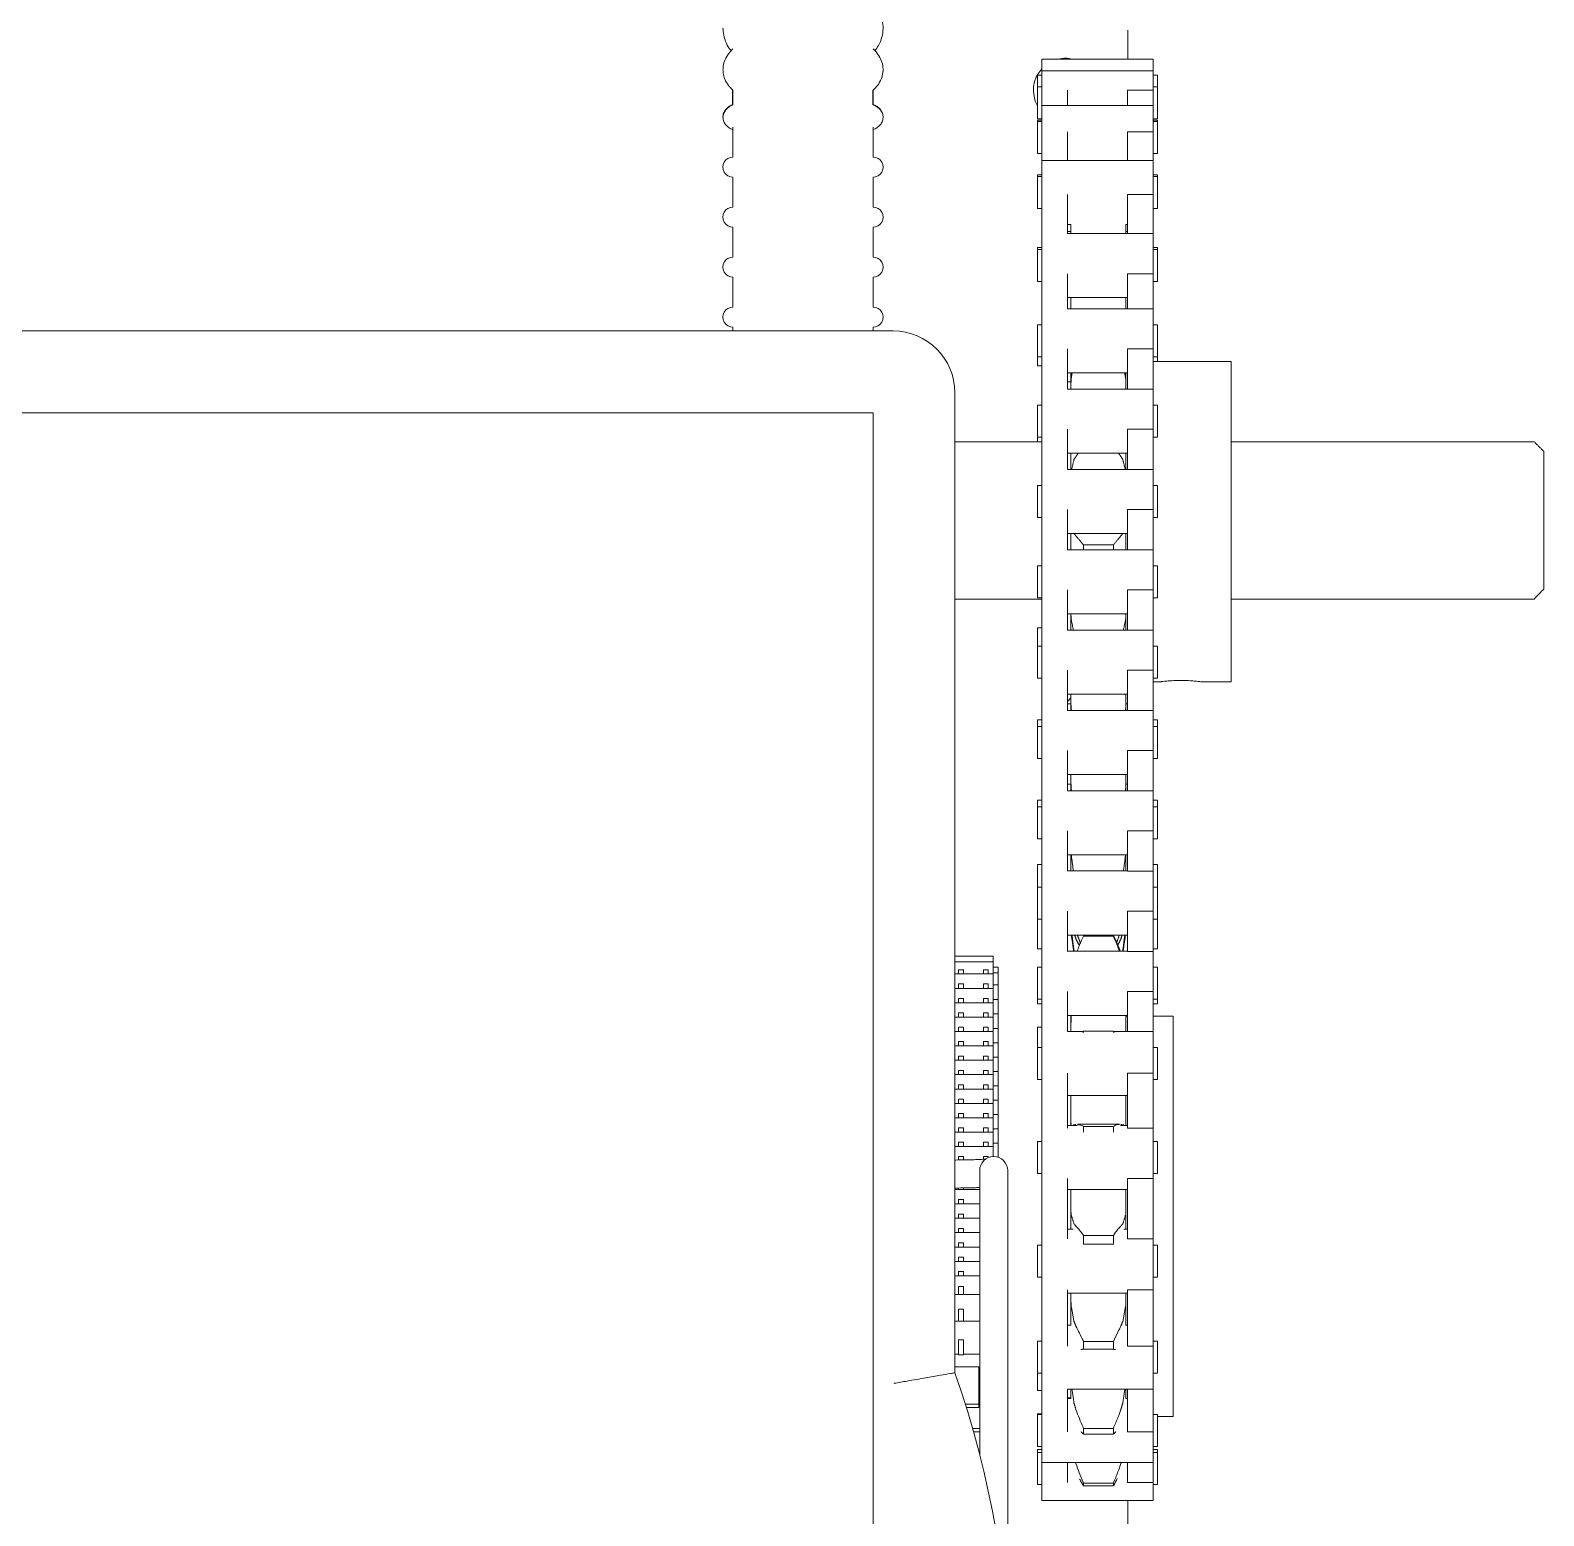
# Model space of a CAD drawing. Header units: inches. Extents: x 12.3 to 22.8, y 7.7 to 18.8.
# Drawn here: x 18.053 to 20.417, y 13.836 to 16.156 of the extents above; entities that cross this region are included whole.
import ezdxf

# ---------------------------------------------------------------- set-up
doc = ezdxf.new("R2010")
doc.units = ezdxf.units.IN
doc.header["$MEASUREMENT"] = 0

msp = doc.modelspace()

# ---------------------------------------------------------------- linework, layer by layer
at = {"color": 7, "linetype": 'Continuous', "lineweight": 15}
for p, q in [((19.76714, 16.11122), (19.76714, 16.15616)), ((19.6327, 16.11122), (19.6327, 16.09261)), ((19.80645, 16.11122), (19.80645, 16.09261)), ((19.62583, 16.08622), (19.62583, 16.06761)), ((19.6327, 16.09261), (19.6327, 16.08847)), ((19.6327, 16.08847), (19.6327, 16.06257)), ((19.80645, 16.09261), (19.80645, 16.06257)), ((19.81333, 16.08622), (19.81333, 16.06761)), ((19.62583, 16.06761), (19.62583, 16.06554)), ((19.62583, 16.06554), (19.62583, 16.01761)), ((19.6327, 16.06257), (19.6327, 16.03875)), ((19.67271, 16.06257), (19.67271, 16.03875)), ((19.76646, 16.06257), (19.80645, 16.06257)), ((19.76646, 16.06257), (19.76646, 16.03875)), ((19.80645, 16.06257), (19.80645, 16.03875)), ((19.81333, 16.06761), (19.81333, 16.06554)), ((19.81333, 16.06554), (19.81333, 16.01761)), ((19.6327, 16.03875), (19.6327, 16.02879)), ((19.6327, 16.02879), (19.6327, 15.9976)), ((19.80645, 16.03875), (19.80645, 15.9976)), ((19.62583, 16.01562), (19.62583, 16.01375)), ((19.62583, 16.01375), (19.62583, 16.00877)), ((19.62583, 16.00877), (19.62583, 15.96375)), ((19.81333, 16.01562), (19.81333, 16.01375)), ((19.81333, 16.01375), (19.81333, 16.00877)), ((19.81333, 16.00877), (19.81333, 15.96375)), ((19.6327, 15.9976), (19.6327, 15.95254)), ((19.67271, 15.9976), (19.67271, 15.95254)), ((19.76646, 15.9976), (19.80645, 15.9976)), ((19.76646, 15.9976), (19.76646, 15.95254)), ((19.80645, 15.9976), (19.80645, 15.95254)), ((19.62583, 15.93023), (19.62583, 15.92754)), ((19.6327, 15.95254), (19.6327, 15.93459)), ((19.6327, 15.93459), (19.6327, 15.8998)), ((19.80645, 15.95254), (19.80645, 15.8998)), ((19.81333, 15.93023), (19.81333, 15.92754)), ((19.62583, 15.92754), (19.62583, 15.91857)), ((19.62583, 15.91857), (19.62583, 15.87754)), ((19.81333, 15.92754), (19.81333, 15.91857)), ((19.81333, 15.91857), (19.81333, 15.87754)), ((19.6327, 15.8998), (19.6327, 15.83863)), ((19.67271, 15.8998), (19.67271, 15.83863)), ((19.76646, 15.8998), (19.76646, 15.83863)), ((19.76646, 15.8998), (19.80645, 15.8998)), ((19.80645, 15.8998), (19.80645, 15.83863)), ((19.6327, 15.83863), (19.6327, 15.81097)), ((19.67827, 15.85254), (19.67827, 15.85075)), ((19.67827, 15.85075), (19.67827, 15.83863)), ((19.76395, 15.85254), (19.76395, 15.85075)), ((19.76395, 15.83863), (19.76395, 15.85075)), ((19.80645, 15.83863), (19.76646, 15.83863)), ((19.80645, 15.83863), (19.80645, 15.77592)), ((19.62583, 15.81698), (19.62583, 15.81363)), ((19.62583, 15.81363), (19.62583, 15.7998)), ((19.81333, 15.81698), (19.81333, 15.81363)), ((19.81333, 15.81363), (19.81333, 15.7998)), ((19.62583, 15.7998), (19.62583, 15.76363)), ((19.6327, 15.81097), (19.6327, 15.77592)), ((19.81333, 15.7998), (19.81333, 15.76363)), ((19.6327, 15.77592), (19.6327, 15.72114)), ((19.67271, 15.77592), (19.67271, 15.72114)), ((19.76646, 15.77592), (19.80645, 15.77592)), ((19.76646, 15.77592), (19.76646, 15.72114)), ((19.80645, 15.77592), (19.80645, 15.72114)), ((19.6327, 15.72114), (19.6327, 15.65846)), ((19.67827, 15.73863), (19.67827, 15.73708)), ((19.67827, 15.73708), (19.67827, 15.72117)), ((19.76395, 15.73863), (19.76395, 15.73708)), ((19.76395, 15.72117), (19.76395, 15.73708)), ((19.80645, 15.72114), (19.76646, 15.72114)), ((19.80645, 15.72114), (19.80645, 15.65846)), ((19.62583, 15.69617), (19.62583, 15.64617)), ((19.81333, 15.69617), (19.81333, 15.64617)), ((19.40045, 15.68657), (17.4317, 15.68657)), ((19.62583, 15.64617), (19.62583, 15.632)), ((19.6327, 15.65846), (19.6327, 15.59569)), ((19.67271, 15.65846), (19.67271, 15.59569)), ((19.76646, 15.65846), (19.76646, 15.59569)), ((19.76646, 15.65846), (19.80645, 15.65846)), ((19.80645, 15.65846), (19.80645, 15.59569)), ((19.81333, 15.64617), (19.81333, 15.63866)), ((19.92827, 15.63866), (19.92827, 15.38866)), ((19.67827, 15.62117), (19.67827, 15.60463)), ((19.67827, 15.60463), (19.67827, 15.59572)), ((19.76395, 15.62117), (19.76395, 15.60463)), ((19.76395, 15.59572), (19.76395, 15.60463)), ((19.49693, 14.05931), (19.49693, 15.59009)), ((19.6327, 15.59569), (19.6327, 15.53256)), ((19.80645, 15.59569), (19.76646, 15.59569)), ((19.80645, 15.59569), (19.80645, 15.53301)), ((17.46295, 15.55884), (19.3692, 15.55884)), ((19.3692, 15.55884), (19.36918, 13.6429)), ((19.62583, 15.57072), (19.62583, 15.52072)), ((19.81333, 15.57072), (19.81333, 15.52072)), ((19.6327, 15.53301), (19.6327, 15.47024)), ((19.67271, 15.53301), (19.67271, 15.47024)), ((19.76646, 15.53301), (19.76646, 15.47024)), ((19.76646, 15.53301), (19.80645, 15.53301)), ((19.80645, 15.53301), (19.80645, 15.47024)), ((19.62583, 15.52072), (19.62583, 15.51354)), ((19.67827, 15.49572), (19.67827, 15.47027)), ((19.76395, 15.49572), (19.76395, 15.47027)), ((20.41652, 15.49854), (20.41652, 15.28333)), ((19.6327, 15.47024), (19.6327, 15.40756)), ((19.80645, 15.47024), (19.76646, 15.47024)), ((19.80645, 15.47024), (19.80645, 15.40756)), ((19.62583, 15.44527), (19.62583, 15.39527)), ((19.81333, 15.44527), (19.81333, 15.39527)), ((19.6327, 15.40756), (19.6327, 15.34479)), ((19.67271, 15.40756), (19.67271, 15.34479)), ((19.76646, 15.40756), (19.80645, 15.40756)), ((19.76646, 15.40756), (19.76646, 15.34479)), ((19.80645, 15.40756), (19.80645, 15.34479)), ((19.92827, 15.38866), (19.92827, 15.13867)), ((19.67827, 15.37027), (19.67827, 15.34482)), ((19.76395, 15.37027), (19.76395, 15.34482)), ((19.6327, 15.34479), (19.6327, 15.28211)), ((19.69777, 15.3522), (19.69777, 15.34482)), ((19.69777, 15.3522), (19.74446, 15.3522)), ((19.74446, 15.3522), (19.74446, 15.34482)), ((19.80645, 15.34479), (19.76646, 15.34479)), ((19.80645, 15.34479), (19.80645, 15.28211)), ((19.62583, 15.31982), (19.62583, 15.26982)), ((19.81333, 15.31982), (19.81333, 15.26982)), ((19.49693, 15.26776), (19.6327, 15.26776)), ((19.6327, 15.28211), (19.6327, 15.21934)), ((19.67271, 15.28211), (19.67271, 15.21934)), ((19.76646, 15.28211), (19.80645, 15.28211)), ((19.76646, 15.28211), (19.76646, 15.21934)), ((19.80645, 15.28211), (19.80645, 15.21934)), ((19.92827, 15.26776), (20.40152, 15.26776)), ((19.67827, 15.24482), (19.67827, 15.24376)), ((19.76395, 15.24376), (19.76395, 15.24482)), ((19.62583, 15.22285), (19.62583, 15.19437)), ((19.67827, 15.24376), (19.67827, 15.21937)), ((19.76395, 15.24376), (19.76395, 15.21937)), ((19.6327, 15.21934), (19.6327, 15.15666)), ((19.80645, 15.21934), (19.76646, 15.21934)), ((19.80645, 15.21934), (19.80645, 15.15666)), ((19.62583, 15.19437), (19.62583, 15.14437)), ((19.81333, 15.19437), (19.81333, 15.14437)), ((19.6327, 15.15666), (19.6327, 15.09389)), ((19.67271, 15.15666), (19.67271, 15.09389)), ((19.76646, 15.15666), (19.80645, 15.15666)), ((19.76646, 15.15666), (19.76646, 15.09389)), ((19.80645, 15.15666), (19.80645, 15.09389)), ((19.67271, 15.10775), (19.67827, 15.11337)), ((19.67827, 15.11937), (19.67827, 15.10455)), ((19.67827, 15.10455), (19.67827, 15.09392)), ((19.76395, 15.10455), (19.76395, 15.11937)), ((19.76395, 15.10455), (19.76395, 15.09392)), ((19.62583, 15.07928), (19.62583, 15.06892)), ((19.6327, 15.09389), (19.6327, 15.03121)), ((19.80645, 15.09389), (19.76646, 15.09389)), ((19.80645, 15.09389), (19.80645, 15.03121)), ((19.81333, 15.07928), (19.81333, 15.06892)), ((19.62583, 15.06892), (19.62583, 15.01892)), ((19.81333, 15.06892), (19.81333, 15.01892)), ((19.6327, 15.03121), (19.6327, 14.96844)), ((19.67271, 15.03121), (19.67271, 14.96844)), ((19.76646, 15.03121), (19.80645, 15.03121)), ((19.76646, 15.03121), (19.76646, 14.96844)), ((19.80645, 15.03121), (19.80645, 14.96844)), ((19.67827, 14.99392), (19.67827, 14.98065)), ((19.76395, 14.98065), (19.76395, 14.99392)), ((19.6327, 14.96844), (19.6327, 14.90576)), ((19.67827, 14.98065), (19.67827, 14.96847)), ((19.76395, 14.98065), (19.76395, 14.96847)), ((19.80645, 14.96844), (19.76646, 14.96844)), ((19.80645, 14.96844), (19.80645, 14.90576)), ((19.62583, 14.95375), (19.62583, 14.94347)), ((19.62583, 14.94347), (19.62583, 14.89347)), ((19.81333, 14.95375), (19.81333, 14.94347)), ((19.81333, 14.94347), (19.81333, 14.89347)), ((19.6327, 14.90576), (19.6327, 14.84299)), ((19.67271, 14.90576), (19.67271, 14.84299)), ((19.76646, 14.90576), (19.76646, 14.84299)), ((19.76646, 14.90576), (19.80645, 14.90576)), ((19.80645, 14.90576), (19.80645, 14.84299)), ((19.67827, 14.86847), (19.67827, 14.84302)), ((19.76395, 14.86847), (19.76395, 14.84302)), ((19.62583, 14.85301), (19.62583, 14.81802)), ((19.6327, 14.84299), (19.6327, 14.78031)), ((19.80645, 14.84299), (19.76646, 14.84299)), ((19.80645, 14.84299), (19.80645, 14.78031)), ((19.81333, 14.85301), (19.81333, 14.81802)), ((19.62583, 14.81802), (19.62583, 14.76802)), ((19.81333, 14.81802), (19.81333, 14.76802)), ((19.6327, 14.78031), (19.6327, 14.71754)), ((19.67271, 14.78031), (19.67271, 14.71754)), ((19.76646, 14.78031), (19.80645, 14.78031)), ((19.76646, 14.78031), (19.76646, 14.71754)), ((19.80645, 14.78031), (19.80645, 14.71754)), ((19.62583, 14.7647), (19.62583, 14.76802)), ((19.62583, 14.72155), (19.62583, 14.7647)), ((19.81333, 14.7647), (19.81333, 14.76802)), ((19.81333, 14.72155), (19.81333, 14.7647)), ((19.69777, 14.74229), (19.69777, 14.74113)), ((19.69777, 14.74229), (19.74446, 14.74229)), ((19.74446, 14.74113), (19.69777, 14.74113)), ((19.74446, 14.74229), (19.74446, 14.74113)), ((19.55652, 14.71016), (19.55652, 14.70135)), ((19.55652, 14.70135), (19.55652, 14.68242)), ((19.6327, 14.71754), (19.6327, 14.65486)), ((19.80645, 14.71754), (19.76646, 14.71754)), ((19.80645, 14.71754), (19.80645, 14.65486)), ((19.50277, 14.68842), (19.50277, 14.68242)), ((19.50277, 14.68842), (19.51027, 14.68842)), ((19.51027, 14.68842), (19.51027, 14.68242)), ((19.54152, 14.68842), (19.54902, 14.68842)), ((19.54152, 14.68842), (19.54152, 14.68242)), ((19.54902, 14.68842), (19.54902, 14.68242)), ((19.55652, 14.68242), (19.55652, 14.67938)), ((19.55652, 14.67938), (19.55652, 14.65958)), ((19.56464, 14.69272), (19.56464, 14.68391)), ((19.56464, 14.68391), (19.56464, 14.66498)), ((19.62583, 14.69257), (19.62583, 14.64257)), ((19.81333, 14.69257), (19.81333, 14.64257)), ((19.50277, 14.66682), (19.50277, 14.65958)), ((19.50277, 14.66682), (19.51027, 14.66682)), ((19.51027, 14.66682), (19.51027, 14.65958)), ((19.54152, 14.66682), (19.54152, 14.65958)), ((19.54152, 14.66682), (19.54902, 14.66682)), ((19.54902, 14.66682), (19.54902, 14.65958)), ((19.55652, 14.65958), (19.55652, 14.63714)), ((19.56464, 14.66498), (19.56464, 14.66378)), ((19.56464, 14.66378), (19.56464, 14.64236)), ((19.6327, 14.65486), (19.6327, 14.59209)), ((19.67271, 14.65486), (19.67271, 14.59209)), ((19.76646, 14.65486), (19.80645, 14.65486)), ((19.76646, 14.65486), (19.76646, 14.59209)), ((19.80645, 14.65486), (19.80645, 14.59209)), ((19.50277, 14.64381), (19.50277, 14.63714)), ((19.50277, 14.64381), (19.51027, 14.64381)), ((19.51027, 14.64381), (19.51027, 14.63714)), ((19.54152, 14.64381), (19.54152, 14.63714)), ((19.54152, 14.64381), (19.54902, 14.64381)), ((19.54902, 14.64381), (19.54902, 14.63714)), ((19.55652, 14.63714), (19.55652, 14.6147)), ((19.56464, 14.64236), (19.56464, 14.64214)), ((19.56464, 14.64214), (19.56464, 14.6197)), ((19.62583, 14.63529), (19.62583, 14.64257)), ((19.81333, 14.63529), (19.81333, 14.64257)), ((19.50277, 14.62137), (19.50277, 14.6147)), ((19.50277, 14.62137), (19.51027, 14.62137)), ((19.51027, 14.62137), (19.51027, 14.6147)), ((19.54152, 14.62137), (19.54902, 14.62137)), ((19.54152, 14.62137), (19.54152, 14.6147)), ((19.54902, 14.62137), (19.54902, 14.6147)), ((19.55652, 14.6147), (19.55652, 14.59226)), ((19.56464, 14.6197), (19.56464, 14.59726)), ((19.67827, 14.61757), (19.67827, 14.60474)), ((19.76395, 14.61757), (19.76395, 14.60474)), ((19.8377, 14.61616), (19.8377, 14.30366)), ((19.50277, 14.59893), (19.51027, 14.59893)), ((19.50277, 14.59893), (19.50277, 14.59226)), ((19.51027, 14.59893), (19.51027, 14.59226)), ((19.54152, 14.59893), (19.54152, 14.59226)), ((19.54152, 14.59893), (19.54902, 14.59893)), ((19.54902, 14.59893), (19.54902, 14.59226)), ((19.55652, 14.59226), (19.55652, 14.56982)), ((19.56464, 14.59726), (19.56464, 14.57482)), ((19.62583, 14.59217), (19.62583, 14.59902)), ((19.62583, 14.56712), (19.62583, 14.59217)), ((19.6327, 14.59209), (19.6327, 14.52711)), ((19.67827, 14.60474), (19.67827, 14.59212)), ((19.69777, 14.59279), (19.69777, 14.59069)), ((19.69777, 14.59279), (19.74446, 14.59279)), ((19.74446, 14.59279), (19.74446, 14.59069)), ((19.76395, 14.59212), (19.76395, 14.60474)), ((19.80645, 14.59209), (19.76646, 14.59209)), ((19.80645, 14.59209), (19.80645, 14.52711)), ((19.50277, 14.57649), (19.50277, 14.56982)), ((19.50277, 14.57649), (19.51027, 14.57649)), ((19.51027, 14.57649), (19.51027, 14.56982)), ((19.54152, 14.57649), (19.54902, 14.57649)), ((19.54152, 14.57649), (19.54152, 14.56982)), ((19.54902, 14.57649), (19.54902, 14.56982)), ((19.55652, 14.56982), (19.55652, 14.54738)), ((19.56464, 14.57482), (19.56464, 14.55239)), ((19.62583, 14.56712), (19.62583, 14.51712)), ((19.81333, 14.56712), (19.81333, 14.51712)), ((19.50277, 14.55405), (19.50277, 14.54738)), ((19.50277, 14.55405), (19.51027, 14.55405)), ((19.51027, 14.55405), (19.51027, 14.54738)), ((19.54152, 14.55405), (19.54902, 14.55405)), ((19.54152, 14.55405), (19.54152, 14.54738)), ((19.54902, 14.55405), (19.54902, 14.54738)), ((19.55652, 14.54738), (19.55652, 14.52495)), ((19.56464, 14.55239), (19.56464, 14.52995)), ((19.50277, 14.53162), (19.50277, 14.52495)), ((19.50277, 14.53162), (19.51027, 14.53162)), ((19.51027, 14.53162), (19.51027, 14.52495)), ((19.54152, 14.53162), (19.54902, 14.53162)), ((19.54152, 14.53162), (19.54152, 14.52495)), ((19.54902, 14.53162), (19.54902, 14.52495)), ((19.55652, 14.52495), (19.55652, 14.50251)), ((19.56464, 14.52995), (19.56464, 14.50751)), ((19.6327, 14.52711), (19.6327, 14.44155)), ((19.67271, 14.52711), (19.67271, 14.44155)), ((19.76646, 14.52711), (19.76646, 14.44155)), ((19.76646, 14.52711), (19.80645, 14.52711)), ((19.80645, 14.52711), (19.80645, 14.44155)), ((19.50277, 14.50918), (19.50277, 14.50251)), ((19.50277, 14.50918), (19.51027, 14.50918)), ((19.51027, 14.50918), (19.51027, 14.50251)), ((19.54152, 14.50918), (19.54152, 14.50251)), ((19.54152, 14.50918), (19.54902, 14.50918)), ((19.54902, 14.50918), (19.54902, 14.50251)), ((19.55652, 14.50251), (19.55652, 14.48007)), ((19.56464, 14.50751), (19.56464, 14.48507)), ((19.67827, 14.49212), (19.67827, 14.45117)), ((19.76395, 14.45117), (19.76395, 14.49212)), ((19.50277, 14.48674), (19.51027, 14.48674)), ((19.50277, 14.48674), (19.50277, 14.48007)), ((19.50277, 14.4643), (19.51027, 14.4643)), ((19.50277, 14.4643), (19.50277, 14.45763)), ((19.51027, 14.48674), (19.51027, 14.48007)), ((19.51027, 14.4643), (19.51027, 14.45763)), ((19.54152, 14.48674), (19.54152, 14.48007)), ((19.54152, 14.48674), (19.54902, 14.48674)), ((19.54152, 14.4643), (19.54902, 14.4643)), ((19.54152, 14.4643), (19.54152, 14.45763)), ((19.54902, 14.48674), (19.54902, 14.48007)), ((19.54902, 14.4643), (19.54902, 14.45763)), ((19.55652, 14.48007), (19.55652, 14.45763)), ((19.56464, 14.48507), (19.56464, 14.46263)), ((19.50277, 14.44186), (19.51027, 14.44186)), ((19.50277, 14.44186), (19.50277, 14.43519)), ((19.51027, 14.44186), (19.51027, 14.43519)), ((19.54152, 14.44186), (19.54902, 14.44186)), ((19.54152, 14.44186), (19.54152, 14.43519)), ((19.54902, 14.44186), (19.54902, 14.43519)), ((19.55652, 14.45763), (19.55652, 14.43519)), ((19.56464, 14.46263), (19.56464, 14.44019)), ((19.6327, 14.44155), (19.6327, 14.36274)), ((19.67827, 14.45117), (19.67827, 14.44542)), ((19.69777, 14.44405), (19.69777, 14.43532)), ((19.69777, 14.44405), (19.74446, 14.44405)), ((19.74446, 14.44405), (19.74446, 14.43532)), ((19.76395, 14.45117), (19.76395, 14.44542)), ((19.80645, 14.44155), (19.76646, 14.44155)), ((19.80645, 14.44155), (19.80645, 14.36274)), ((19.50277, 14.41942), (19.50277, 14.41276)), ((19.50277, 14.41942), (19.51027, 14.41942)), ((19.51027, 14.41942), (19.51027, 14.41276)), ((19.54152, 14.41942), (19.54902, 14.41942)), ((19.54152, 14.41942), (19.54152, 14.41276)), ((19.54902, 14.41942), (19.54902, 14.41276)), ((19.55652, 14.43519), (19.55652, 14.41276)), ((19.56464, 14.44019), (19.56464, 14.41776)), ((19.56464, 14.41776), (19.56464, 14.39593)), ((19.62583, 14.42042), (19.62583, 14.37042)), ((19.81333, 14.42042), (19.81333, 14.37042)), ((19.50277, 14.39698), (19.50277, 14.39165)), ((19.50277, 14.39698), (19.51027, 14.39698)), ((19.51027, 14.39698), (19.51027, 14.39172)), ((19.54152, 14.39698), (19.54152, 14.39275)), ((19.54152, 14.39698), (19.54902, 14.39698)), ((19.54902, 14.39698), (19.54902, 14.39532)), ((19.55652, 14.41276), (19.55652, 14.39706)), ((19.50277, 14.34789), (19.50277, 14.34544)), ((19.51027, 14.34798), (19.51027, 14.34544)), ((19.6327, 14.36274), (19.6327, 14.26843)), ((19.67271, 14.36274), (19.67271, 14.26843)), ((19.76646, 14.36274), (19.80645, 14.36274)), ((19.76646, 14.36274), (19.76646, 14.26843)), ((19.80645, 14.36274), (19.80645, 14.26843)), ((19.50277, 14.32967), (19.50277, 14.323)), ((19.50277, 14.32967), (19.51027, 14.32967)), ((19.51027, 14.32967), (19.51027, 14.323)), ((19.67827, 14.34542), (19.67827, 14.31359)), ((19.76395, 14.31359), (19.76395, 14.34542)), ((19.50277, 14.30723), (19.51027, 14.30723)), ((19.50277, 14.30723), (19.50277, 14.30056)), ((19.51027, 14.30723), (19.51027, 14.30056)), ((19.67827, 14.31359), (19.67827, 14.2837)), ((19.76395, 14.31359), (19.76395, 14.2837)), ((19.8377, 14.30366), (19.8377, 13.99117)), ((19.50277, 14.28479), (19.51027, 14.28479)), ((19.50277, 14.28479), (19.50277, 14.27813)), ((19.51027, 14.28479), (19.51027, 14.27813)), ((19.50277, 14.26235), (19.50277, 14.25569)), ((19.50277, 14.26235), (19.51027, 14.26235)), ((19.51027, 14.26235), (19.51027, 14.25569)), ((19.62583, 14.25871), (19.62583, 14.20871)), ((19.6327, 14.26843), (19.6327, 14.18871)), ((19.69777, 14.27393), (19.69777, 14.26008)), ((19.69777, 14.27393), (19.74446, 14.27393)), ((19.74446, 14.26008), (19.69777, 14.26008)), ((19.74446, 14.27393), (19.74446, 14.26008)), ((19.80645, 14.26843), (19.76646, 14.26843)), ((19.80645, 14.26843), (19.80645, 14.18871)), ((19.81333, 14.25871), (19.81333, 14.20871)), ((19.50277, 14.23992), (19.51027, 14.23992)), ((19.50277, 14.23992), (19.50277, 14.23325)), ((19.51027, 14.23992), (19.51027, 14.23325)), ((19.50277, 14.21748), (19.50277, 14.21081)), ((19.50277, 14.21748), (19.51027, 14.21748)), ((19.51027, 14.21748), (19.51027, 14.21081)), ((19.50277, 14.19416), (19.50277, 14.18097)), ((19.50277, 14.19416), (19.51027, 14.19416)), ((19.51027, 14.19416), (19.51027, 14.18097)), ((19.6327, 14.18871), (19.6327, 14.10107)), ((19.67271, 14.18871), (19.67271, 14.10107)), ((19.67827, 14.1837), (19.67827, 14.17449)), ((19.76395, 14.17449), (19.76395, 14.1837)), ((19.76646, 14.18871), (19.80645, 14.18871)), ((19.76646, 14.18871), (19.76646, 14.10107)), ((19.80645, 14.18871), (19.80645, 14.10107)), ((19.50277, 14.15854), (19.51027, 14.15854)), ((19.50277, 14.15854), (19.50277, 14.13991)), ((19.51027, 14.15854), (19.51027, 14.13991)), ((19.67827, 14.17449), (19.67827, 14.13344)), ((19.76395, 14.17449), (19.76395, 14.13344)), ((19.51027, 14.13991), (19.50277, 14.13991)), ((19.50277, 14.1105), (19.50277, 14.08741)), ((19.50277, 14.1105), (19.51027, 14.1105)), ((19.51027, 14.1105), (19.51027, 14.08741)), ((19.51027, 14.08741), (19.50277, 14.08741)), ((19.62583, 14.10844), (19.62583, 14.05844)), ((19.6327, 14.10107), (19.6327, 14.03348)), ((19.69777, 14.10834), (19.69777, 14.09598)), ((19.69777, 14.10834), (19.74446, 14.10834)), ((19.74446, 14.09598), (19.69777, 14.09598)), ((19.74446, 14.10834), (19.74446, 14.09598)), ((19.80645, 14.10107), (19.76646, 14.10107)), ((19.80645, 14.10107), (19.80645, 14.03348)), ((19.81333, 14.10844), (19.81333, 14.05844)), ((19.49693, 14.06834), (19.5346, 14.06834)), ((19.5346, 14.06834), (19.5346, 14.01021)), ((19.62583, 14.03142), (19.62583, 14.05844)), ((19.6327, 14.03348), (19.6327, 13.96685)), ((19.67271, 14.03344), (19.67271, 13.96685)), ((19.67827, 14.03344), (19.67827, 14.01905)), ((19.76395, 14.03344), (19.76395, 14.01905)), ((19.76646, 14.03348), (19.80645, 14.03348)), ((19.76646, 14.03348), (19.76646, 13.96685)), ((19.80645, 14.03348), (19.80645, 13.96685)), ((19.5346, 14.01021), (19.51333, 14.01021)), ((19.5346, 14.00481), (19.51502, 14.00481)), ((19.5346, 14.01021), (19.5346, 14.00481)), ((19.62583, 13.99419), (19.62583, 13.99515)), ((19.62583, 13.99419), (19.62583, 13.94419)), ((19.81333, 13.99419), (19.81333, 13.94419)), ((19.69777, 13.97248), (19.69777, 13.96351)), ((19.69777, 13.97248), (19.74446, 13.97248)), ((19.74446, 13.97248), (19.74446, 13.96351)), ((19.6327, 13.96685), (19.6327, 13.91919)), ((19.74446, 13.96351), (19.69777, 13.96351)), ((19.80645, 13.96685), (19.76646, 13.96685)), ((19.80645, 13.96685), (19.80645, 13.91919)), ((19.62583, 13.93956), (19.62583, 13.93465)), ((19.62583, 13.93465), (19.62583, 13.88465)), ((19.81333, 13.93956), (19.81333, 13.93465)), ((19.81333, 13.93465), (19.81333, 13.88465)), ((19.6327, 13.91919), (19.6327, 13.88773)), ((19.67271, 13.91919), (19.67271, 13.88773)), ((19.76646, 13.91919), (19.76646, 13.88773)), ((19.80645, 13.91919), (19.80645, 13.88773)), ((19.6327, 13.88773), (19.6327, 13.85965)), ((19.69777, 13.88704), (19.69777, 13.88282)), ((19.69777, 13.88704), (19.74446, 13.88704)), ((19.74446, 13.88282), (19.69777, 13.88282)), ((19.74446, 13.88704), (19.74446, 13.88282)), ((19.80645, 13.88773), (19.76646, 13.88773)), ((19.80645, 13.88773), (19.80645, 13.85965)), ((19.76714, 12.41041), (19.76714, 13.85965))]:
    msp.add_line(p, q, dxfattribs=at)
for p, q in [((19.15045, 16.04033), (19.15045, 16.06258)), ((19.3692, 16.03982), (19.3692, 16.06237))]:
    msp.add_line(p, q)
for centre, radius, start, end in [((19.66965, 16.06242), 0.05, 137.62916, 208.80567), ((19.66964, 16.06228), 0.05013, 77.4687, 102.5313), ((19.15045, 15.94254), 0.01563, 89.9957, 270.0043), ((19.3692, 15.94254), 0.01563, 269.9957, 90.0043), ((19.15045, 15.86441), 0.01563, 89.9957, 270.0043), ((19.3692, 15.86441), 0.01563, 269.9957, 90.0043), ((19.15045, 15.78629), 0.01563, 89.9957, 270.0043), ((19.3692, 15.78629), 0.01563, 269.9957, 90.0043), ((19.15045, 15.70817), 0.01563, 89.9957, 270.0043), ((19.3692, 15.70817), 0.01563, 269.9957, 90.0043), ((19.40045, 15.59009), 0.09648, 0.00134, 89.99866), ((19.55762, 14.37521), 0.02188, 0, 180), ((18.07998, 13.55884), 1.50273, 340.54671, 19.45329)]:
    msp.add_arc(centre, radius, start, end, dxfattribs=at)
for points, knots in [([(19.37185, 16.12412), (19.37389, 16.12681), (19.37879, 16.13325), (19.38336, 16.14512), (19.38538, 16.15855), (19.38399, 16.17173), (19.37956, 16.18426), (19.37403, 16.19316), (19.37021, 16.19788), (19.3692, 16.19905)], [0, 0, 0, 0, 0.02767902, 0.06632919, 0.10294226, 0.13847363, 0.17414339, 0.21124386, 0.22397953, 0.22397953, 0.22397953, 0.22397953]), ([(19.13483, 16.15968), (19.13494, 16.15699), (19.13525, 16.14998), (19.13854, 16.13893), (19.14303, 16.12962), (19.14685, 16.12514), (19.14778, 16.12405)], [0, 0, 0, 0, 0.2081368, 0.5436382, 0.8886012, 1, 1, 1, 1]), ([(19.15045, 16.12717), (19.14805, 16.12492), (19.14329, 16.11976), (19.13786, 16.11072), (19.13516, 16.10192), (19.13491, 16.09657), (19.13483, 16.09468)], [0.89220034, 0.89220034, 0.89220034, 0.89220034, 0.92085482, 0.95323689, 0.98353512, 1, 1, 1, 1]), ([(19.3692, 16.06237), (19.37176, 16.06494), (19.37693, 16.07013), (19.38222, 16.07966), (19.38508, 16.09019), (19.38482, 16.10107), (19.38142, 16.1116), (19.3759, 16.12029), (19.37136, 16.12515), (19.3692, 16.12717)], [0, 0, 0, 0, 0.0316218, 0.06371935, 0.09390662, 0.12602008, 0.15727165, 0.1893566, 0.21513634, 0.21513634, 0.21513634, 0.21513634]), ([(19.13483, 16.09468), (19.13497, 16.09221), (19.13532, 16.08616), (19.13874, 16.0769), (19.14401, 16.06852), (19.14859, 16.06429), (19.15045, 16.06258)], [0, 0, 0, 0, 0.2010623, 0.4927142, 0.7944496, 1, 1, 1, 1]), ([(19.15045, 16.04033), (19.14855, 16.03952), (19.14485, 16.03765), (19.13991, 16.03373), (19.13613, 16.0283), (19.13488, 16.02354), (19.13483, 16.02087), (19.13483, 16.02052)], [0.5352591, 0.5352591, 0.5352591, 0.5352591, 0.64258927, 0.75101105, 0.86058914, 0.98192562, 1, 1, 1, 1]), ([(19.15045, 16.03999), (19.14943, 16.03953), (19.1459, 16.03778), (19.14053, 16.03393), (19.13616, 16.02736), (19.13491, 16.02241), (19.13483, 16.02052)], [0.908147586, 0.908147586, 0.908147586, 0.908147586, 0.920854824, 0.953236888, 0.983535119, 1, 1, 1, 1]), ([(19.3692, 16.00096), (19.37025, 16.00134), (19.3733, 16.00244), (19.37767, 16.00547), (19.38205, 16.01016), (19.3848, 16.01634), (19.38506, 16.02342), (19.38273, 16.02974), (19.37889, 16.03448), (19.37433, 16.0379), (19.37096, 16.03957), (19.3692, 16.04033)], [0, 0, 0, 0, 0.0468726, 0.13677232, 0.22065516, 0.3150748, 0.41559831, 0.51176971, 0.59236809, 0.66988769, 0.75045792, 0.75045792, 0.75045792, 0.75045792]), ([(19.38479, 16.0195), (19.38482, 16.02194), (19.38413, 16.02775), (19.37859, 16.03445), (19.37276, 16.0384), (19.37015, 16.03948), (19.3692, 16.03982)], [0.10447872, 0.10447872, 0.10447872, 0.10447872, 0.12602008, 0.15727165, 0.1893566, 0.20670489, 0.20670489, 0.20670489, 0.20670489]), ([(19.13483, 16.02052), (19.13511, 16.01809), (19.13564, 16.01362), (19.13917, 16.00821), (19.14355, 16.00433), (19.14739, 16.00195), (19.14986, 16.00105), (19.15045, 16.00084)], [0, 0, 0, 0, 0.27183284, 0.49939436, 0.70468206, 0.92904079, 1, 1, 1, 1]), ([(19.15045, 16.00486), (19.15045, 16.00394), (19.15045, 16.00212), (19.15045, 15.99937), (19.15045, 15.99663), (19.15045, 15.99388), (19.15045, 15.99113), (19.15045, 15.98838), (19.15045, 15.98563), (19.15045, 15.9838), (19.15045, 15.98288)], [0, 0, 0, 0, 0.1247998, 0.2495997, 0.3745062, 0.4995196, 0.6245329, 0.749653, 0.8747731, 1, 1, 1, 1]), ([(19.3692, 15.98288), (19.3692, 15.9838), (19.3692, 15.98565), (19.3692, 15.98842), (19.3692, 15.99119), (19.3692, 15.99395), (19.3692, 15.99672), (19.3692, 15.99948), (19.3692, 16.00225), (19.3692, 16.00409), (19.3692, 16.00501)], [0, 0, 0, 0, 0.1252386, 0.25037116, 0.37539767, 0.50053022, 0.62545069, 0.75037116, 0.87529162, 1, 1, 1, 1]), ([(19.81929, 15.13871), (19.81922, 15.1387), (19.81812, 15.13857), (19.82477, 15.13937), (19.82793, 15.13964), (19.83736, 15.14038), (19.8466, 15.14066), (19.85693, 15.1406), (19.86571, 15.14019), (19.87455, 15.13949), (19.87688, 15.13912), (19.88199, 15.13866), (19.88139, 15.13867), (19.88138, 15.13867)], [0, 0, 0, 0, 0.0031677, 0.049359, 0.1458213, 0.2825513, 0.4438145, 0.6103025, 0.7640002, 0.8891907, 0.9712955, 0.9998877, 1, 1, 1, 1]), ([(19.69777, 14.74113), (19.69521, 14.73579), (19.69153, 14.7281), (19.68882, 14.72003), (19.68799, 14.71757)], [0, 0, 0, 0, 0.69549662, 1, 1, 1, 1]), ([(19.74446, 14.74229), (19.74702, 14.73739), (19.75121, 14.72939), (19.75417, 14.72086), (19.75531, 14.71757)], [0, 0, 0, 0, 0.6134167, 1, 1, 1, 1]), ([(19.75397, 14.71757), (19.75131, 14.72507), (19.74848, 14.73308), (19.74469, 14.74066), (19.74446, 14.74113)], [0, 0, 0, 0, 0.9372398, 1, 1, 1, 1]), ([(19.76395, 14.60474), (19.76395, 14.6069), (19.76393, 14.61089), (19.76377, 14.61489), (19.7637, 14.61673)], [0, 0, 0, 0, 0.5396116, 1, 1, 1, 1]), ([(19.6954, 14.59131), (19.69591, 14.59184), (19.69659, 14.59255), (19.69753, 14.59274), (19.69777, 14.59279)], [0, 0, 0, 0, 0.7437814, 1, 1, 1, 1]), ([(19.67827, 14.45117), (19.67826, 14.45043), (19.67825, 14.44927), (19.67845, 14.44812), (19.67853, 14.44771)], [0, 0, 0, 0, 0.64039185, 1, 1, 1, 1]), ([(19.68865, 14.44657), (19.69162, 14.44626), (19.69487, 14.44593), (19.69753, 14.4442), (19.69777, 14.44405)], [0, 0, 0, 0, 0.91173241, 1, 1, 1, 1]), ([(19.74446, 14.44405), (19.74677, 14.44554), (19.74971, 14.44744), (19.75309, 14.44726), (19.75381, 14.44722)], [0, 0, 0, 0, 0.786508, 1, 1, 1, 1]), ([(19.54569, 14.39305), (19.54473, 14.39297), (19.54098, 14.39265), (19.53363, 14.39231), (19.52306, 14.39193), (19.51102, 14.39171), (19.50212, 14.39162), (19.49739, 14.39162), (19.49693, 14.39162)], [0, 0, 0, 0, 0.0593957, 0.2310055, 0.4527643, 0.7094028, 0.9716723, 1, 1, 1, 1]), ([(19.53575, 14.37521), (19.53575, 14.37512), (19.53575, 14.37478), (19.53575, 14.37399), (19.53575, 14.3727), (19.53575, 14.3709), (19.53575, 14.36861), (19.53575, 14.36585), (19.53575, 14.36265), (19.53575, 14.36037), (19.53575, 14.35916)], [0, 0, 0, 0, 0.0162257, 0.0651951, 0.1461775, 0.2585879, 0.4014033, 0.5736004, 0.7737173, 1, 1, 1, 1]), ([(19.49693, 14.34787), (19.4988, 14.34787), (19.50527, 14.34788), (19.51604, 14.34803), (19.52711, 14.34827), (19.53357, 14.34856), (19.53575, 14.34865)], [0, 0, 0, 0, 0.1441384, 0.5003091, 0.8317813, 1, 1, 1, 1]), ([(19.67827, 14.31359), (19.67827, 14.31211), (19.67828, 14.30957), (19.67845, 14.30703), (19.67853, 14.30596)], [0, 0, 0, 0, 0.5794839, 1, 1, 1, 1]), ([(19.68608, 14.28851), (19.68989, 14.2841), (19.69398, 14.27938), (19.69753, 14.27427), (19.69777, 14.27393)], [0, 0, 0, 0, 0.9335369, 1, 1, 1, 1]), ([(19.74446, 14.27393), (19.74678, 14.27722), (19.75039, 14.28231), (19.75463, 14.28689), (19.75614, 14.28851)], [0, 0, 0, 0, 0.6448811, 1, 1, 1, 1]), ([(19.53575, 14.21637), (19.53575, 14.21493), (19.53575, 14.21192), (19.53575, 14.2072), (19.53575, 14.20213), (19.53575, 14.19675), (19.53575, 14.19111), (19.53575, 14.18526), (19.53575, 14.17927), (19.53575, 14.17523), (19.53575, 14.1732)], [0, 0, 0, 0, 0.10011414, 0.20963096, 0.3275178, 0.45257894, 0.58361867, 0.71944127, 0.85868797, 1, 1, 1, 1]), ([(19.67827, 14.17449), (19.67827, 14.17251), (19.67829, 14.16896), (19.67845, 14.16542), (19.67853, 14.16386)], [0, 0, 0, 0, 0.5592014, 1, 1, 1, 1]), ([(19.68608, 14.13213), (19.68973, 14.12466), (19.6936, 14.11672), (19.69753, 14.10881), (19.69777, 14.10834)], [0, 0, 0, 0, 0.9402999, 1, 1, 1, 1]), ([(19.74446, 14.10834), (19.74685, 14.11313), (19.75079, 14.12103), (19.75463, 14.12899), (19.75614, 14.13213)], [0, 0, 0, 0, 0.6057864, 1, 1, 1, 1]), ([(19.74833, 14.09642), (19.74727, 14.09602), (19.74597, 14.09553), (19.74469, 14.09592), (19.74446, 14.09598)], [0, 0, 0, 0, 0.8169024, 1, 1, 1, 1]), ([(19.40207, 14.04277), (19.40218, 14.04279), (19.40894, 14.04397), (19.42537, 14.04691), (19.44949, 14.05111), (19.47209, 14.05503), (19.48689, 14.05759), (19.49391, 14.05879), (19.49581, 14.05911)], [0, 0, 0, 0, 0.0034545, 0.216232, 0.5263459, 0.7754754, 0.9391698, 1, 1, 1, 1]), ([(19.68608, 14.00186), (19.68959, 13.99254), (19.6933, 13.98267), (19.69753, 13.97302), (19.69777, 13.97248)], [0, 0, 0, 0, 0.9443718, 1, 1, 1, 1]), ([(19.74446, 13.97248), (19.7469, 13.97815), (19.75108, 13.98783), (19.75466, 13.99775), (19.75614, 14.00186)], [0, 0, 0, 0, 0.5852031, 1, 1, 1, 1]), ([(19.74824, 13.96763), (19.74735, 13.96625), (19.7463, 13.96463), (19.7447, 13.96365), (19.74446, 13.96351)], [0, 0, 0, 0, 0.8515709, 1, 1, 1, 1]), ([(19.68608, 13.91754), (19.68946, 13.90779), (19.69303, 13.89748), (19.69753, 13.88757), (19.69777, 13.88704)], [0, 0, 0, 0, 0.9472673, 1, 1, 1, 1]), ([(19.74446, 13.88704), (19.74697, 13.8928), (19.75133, 13.90279), (19.75471, 13.91315), (19.75614, 13.91754)], [0, 0, 0, 0, 0.5758503, 1, 1, 1, 1]), ([(19.75028, 13.8941), (19.74879, 13.89055), (19.74714, 13.88662), (19.7447, 13.88316), (19.74446, 13.88282)], [0, 0, 0, 0, 0.9019563, 1, 1, 1, 1])]:
    msp.add_open_spline(points, degree=3, knots=knots, dxfattribs=at)
for points in [[(19.80645, 16.11122), (19.6327, 16.11122)], [(19.6327, 16.08622), (19.62583, 16.08622)], [(19.80645, 16.09261), (19.6327, 16.09261)], [(19.81333, 16.08622), (19.80645, 16.08622)], [(19.6327, 16.06761), (19.62583, 16.06761)], [(19.81333, 16.06761), (19.80645, 16.06761)], [(19.80645, 16.03875), (19.6327, 16.03875)], [(19.62583, 16.01761), (19.6327, 16.01761)], [(19.6327, 16.01562), (19.62583, 16.01562)], [(19.6327, 16.01375), (19.62583, 16.01375)], [(19.80645, 16.01761), (19.81333, 16.01761)], [(19.81333, 16.01562), (19.80645, 16.01562)], [(19.81333, 16.01375), (19.80645, 16.01375)], [(19.15045, 15.98288), (19.15045, 15.95817)], [(19.3692, 15.95817), (19.3692, 15.98288)], [(19.62583, 15.96375), (19.6327, 15.96375)], [(19.80645, 15.96375), (19.81333, 15.96375)], [(19.6327, 15.93023), (19.62583, 15.93023)], [(19.80645, 15.95254), (19.6327, 15.95254)], [(19.81333, 15.93023), (19.80645, 15.93023)], [(19.15045, 15.92692), (19.15045, 15.88004)], [(19.3692, 15.88004), (19.3692, 15.92692)], [(19.6327, 15.92754), (19.62583, 15.92754)], [(19.81333, 15.92754), (19.80645, 15.92754)], [(19.62583, 15.87754), (19.6327, 15.87754)], [(19.80645, 15.87754), (19.81333, 15.87754)], [(19.15045, 15.84879), (19.15045, 15.80191)], [(19.3692, 15.80191), (19.3692, 15.84879)], [(19.67271, 15.85254), (19.67827, 15.85254)], [(19.67827, 15.84199), (19.67271, 15.84199)], [(19.76646, 15.83863), (19.67271, 15.83863)], [(19.6783, 15.85279), (19.67827, 15.85075)], [(19.76395, 15.85075), (19.76392, 15.85279)], [(19.76395, 15.85254), (19.76646, 15.85254)], [(19.76646, 15.84199), (19.76395, 15.84199)], [(19.6327, 15.81698), (19.62583, 15.81698)], [(19.6327, 15.81363), (19.62583, 15.81363)], [(19.81333, 15.81698), (19.80645, 15.81698)], [(19.81333, 15.81363), (19.80645, 15.81363)], [(19.15045, 15.77066), (19.15045, 15.72379)], [(19.3692, 15.72379), (19.3692, 15.77066)], [(19.62583, 15.76363), (19.6327, 15.76363)], [(19.80645, 15.76363), (19.81333, 15.76363)], [(19.67271, 15.73863), (19.76646, 15.73863)], [(19.76646, 15.72117), (19.67271, 15.72117)], [(19.6783, 15.73902), (19.67827, 15.73708)], [(19.76395, 15.73708), (19.76392, 15.73902)], [(19.6327, 15.69617), (19.62583, 15.69617)], [(19.81333, 15.69617), (19.80645, 15.69617)], [(19.15045, 15.69254), (19.15045, 15.68657)], [(19.3692, 15.68657), (19.3692, 15.69254)], [(19.62583, 15.64617), (19.6327, 15.64617)], [(19.80645, 15.64617), (19.81333, 15.64617)], [(19.62583, 15.632), (19.6327, 15.632)], [(19.92827, 15.63866), (19.80645, 15.63866)], [(19.67271, 15.62117), (19.76646, 15.62117)], [(19.67271, 15.607), (19.67827, 15.607)], [(19.67839, 15.61151), (19.67827, 15.60463)], [(19.68008, 15.62117), (19.67839, 15.61151)], [(19.76383, 15.61151), (19.76214, 15.62117)], [(19.76395, 15.60463), (19.76383, 15.61151)], [(19.76646, 15.59572), (19.67271, 15.59572)], [(19.6327, 15.57072), (19.62583, 15.57072)], [(19.81333, 15.57072), (19.80645, 15.57072)], [(19.6327, 15.51354), (19.49693, 15.51354)], [(19.62583, 15.52072), (19.6327, 15.52072)], [(19.80645, 15.52072), (19.81333, 15.52072)], [(20.40152, 15.51354), (19.92827, 15.51354)], [(20.41652, 15.49854), (20.40152, 15.51354)], [(19.67271, 15.49572), (19.76646, 15.49572)], [(19.68295, 15.48575), (19.67933, 15.47027)], [(19.68663, 15.49134), (19.68295, 15.48575)], [(19.68959, 15.49572), (19.68663, 15.49134)], [(19.75559, 15.49134), (19.75263, 15.49572)], [(19.75927, 15.48575), (19.75559, 15.49134)], [(19.7629, 15.47027), (19.75927, 15.48575)], [(19.76646, 15.47027), (19.67271, 15.47027)], [(19.6327, 15.44527), (19.62583, 15.44527)], [(19.81333, 15.44527), (19.80645, 15.44527)], [(19.62583, 15.39527), (19.6327, 15.39527)], [(19.80645, 15.39527), (19.81333, 15.39527)], [(19.67271, 15.37027), (19.76646, 15.37027)], [(19.68295, 15.36995), (19.68663, 15.36581)], [(19.68663, 15.36581), (19.69777, 15.3522)], [(19.74446, 15.3522), (19.75559, 15.36581)], [(19.75559, 15.36581), (19.75927, 15.36995)], [(19.76646, 15.34482), (19.67271, 15.34482)], [(19.6327, 15.31982), (19.62583, 15.31982)], [(19.81333, 15.31982), (19.80645, 15.31982)], [(19.62583, 15.26982), (19.6327, 15.26982)], [(19.80645, 15.26982), (19.81333, 15.26982)], [(20.41652, 15.28333), (20.40152, 15.26776)], [(19.67271, 15.24482), (19.76646, 15.24482)], [(19.6327, 15.22285), (19.62583, 15.22285)], [(19.67827, 15.24376), (19.67839, 15.23743)], [(19.67839, 15.23743), (19.68198, 15.21937)], [(19.76024, 15.21937), (19.76383, 15.23743)], [(19.76383, 15.23743), (19.76395, 15.24376)], [(19.76646, 15.21937), (19.67271, 15.21937)], [(19.6327, 15.19437), (19.62583, 15.19437)], [(19.81333, 15.19437), (19.80645, 15.19437)], [(19.62583, 15.14437), (19.6327, 15.14437)], [(19.80645, 15.14437), (19.81333, 15.14437)], [(19.80645, 15.13867), (19.81929, 15.13867)], [(19.85014, 15.14062), (19.84837, 15.14059)], [(19.85682, 15.14053), (19.85014, 15.14062)], [(19.88138, 15.13867), (19.92827, 15.13867)], [(19.67271, 15.11937), (19.76646, 15.11937)], [(19.67827, 15.10428), (19.67271, 15.10428)], [(19.67827, 15.10455), (19.67839, 15.09724)], [(19.76383, 15.09724), (19.76395, 15.10455)], [(19.76646, 15.10428), (19.76395, 15.10428)], [(19.6327, 15.07928), (19.62583, 15.07928)], [(19.76646, 15.09392), (19.67271, 15.09392)], [(19.67839, 15.09724), (19.67891, 15.09392)], [(19.76331, 15.09392), (19.76383, 15.09724)], [(19.81333, 15.07928), (19.80645, 15.07928)], [(19.6327, 15.06892), (19.62583, 15.06892)], [(19.81333, 15.06892), (19.80645, 15.06892)], [(19.62583, 15.01892), (19.6327, 15.01892)], [(19.80645, 15.01892), (19.81333, 15.01892)], [(19.67271, 14.99392), (19.76646, 14.99392)], [(19.67827, 14.97875), (19.67271, 14.97875)], [(19.76646, 14.96847), (19.67271, 14.96847)], [(19.67827, 14.98065), (19.67839, 14.97276)], [(19.67839, 14.97276), (19.67898, 14.96847)], [(19.76324, 14.96847), (19.76383, 14.97276)], [(19.76383, 14.97276), (19.76395, 14.98065)], [(19.76646, 14.97875), (19.76395, 14.97875)], [(19.6327, 14.95375), (19.62583, 14.95375)], [(19.6327, 14.94347), (19.62583, 14.94347)], [(19.81333, 14.95375), (19.80645, 14.95375)], [(19.81333, 14.94347), (19.80645, 14.94347)], [(19.62583, 14.89347), (19.6327, 14.89347)], [(19.80645, 14.89347), (19.81333, 14.89347)], [(19.67271, 14.86847), (19.76646, 14.86847)], [(19.67868, 14.86847), (19.68194, 14.84302)], [(19.76028, 14.84302), (19.76355, 14.86847)], [(19.6327, 14.85301), (19.62583, 14.85301)], [(19.76646, 14.84302), (19.67271, 14.84302)], [(19.81333, 14.85301), (19.80645, 14.85301)], [(19.6327, 14.81802), (19.62583, 14.81802)], [(19.81333, 14.81802), (19.80645, 14.81802)], [(19.62583, 14.76802), (19.6327, 14.76802)], [(19.80645, 14.76802), (19.81333, 14.76802)], [(19.67271, 14.74302), (19.76646, 14.74302)], [(19.68254, 14.71757), (19.67887, 14.74302)], [(19.67987, 14.74302), (19.68295, 14.71955)], [(19.68663, 14.73527), (19.68405, 14.74302)], [(19.6911, 14.72706), (19.68663, 14.73527)], [(19.6882, 14.74302), (19.69282, 14.73108)], [(19.74962, 14.73165), (19.75403, 14.74302)], [(19.75559, 14.73527), (19.75151, 14.72776)], [(19.75818, 14.74302), (19.75559, 14.73527)], [(19.75927, 14.71955), (19.76235, 14.74302)], [(19.76336, 14.74302), (19.75968, 14.71757)], [(19.55652, 14.71016), (19.49693, 14.71016)], [(19.55652, 14.70135), (19.49693, 14.70135)], [(19.62583, 14.72155), (19.6327, 14.72155)], [(19.76646, 14.71757), (19.67271, 14.71757)], [(19.68295, 14.71955), (19.6835, 14.71757)], [(19.75872, 14.71757), (19.75927, 14.71955)], [(19.80645, 14.72155), (19.81333, 14.72155)], [(19.55652, 14.68242), (19.49693, 14.68242)], [(19.56464, 14.69272), (19.55652, 14.69272)], [(19.56464, 14.68391), (19.55652, 14.68391)], [(19.6327, 14.69257), (19.62583, 14.69257)], [(19.81333, 14.69257), (19.80645, 14.69257)], [(19.55652, 14.65958), (19.49693, 14.65958)], [(19.56464, 14.66498), (19.55652, 14.66498)], [(19.55652, 14.63714), (19.49693, 14.63714)], [(19.55652, 14.64236), (19.56464, 14.64236)], [(19.56464, 14.64214), (19.55652, 14.64214)], [(19.62583, 14.64257), (19.6327, 14.64257)], [(19.62583, 14.63529), (19.6327, 14.63529)], [(19.80645, 14.64257), (19.81333, 14.64257)], [(19.80645, 14.63529), (19.81333, 14.63529)], [(19.55652, 14.6147), (19.49693, 14.6147)], [(19.56464, 14.6197), (19.55652, 14.6197)], [(19.67271, 14.61757), (19.76646, 14.61757)], [(19.67853, 14.61673), (19.67827, 14.60474)], [(19.76646, 14.61616), (19.76395, 14.61616)], [(19.8377, 14.61616), (19.80645, 14.61616)], [(19.55652, 14.59226), (19.49693, 14.59226)], [(19.56464, 14.59726), (19.55652, 14.59726)], [(19.6327, 14.59902), (19.62583, 14.59902)], [(19.69749, 14.59212), (19.67271, 14.59212)], [(19.74446, 14.59279), (19.74692, 14.59154)], [(19.76646, 14.59212), (19.74578, 14.59212)], [(19.55652, 14.56982), (19.49693, 14.56982)], [(19.56464, 14.57482), (19.55652, 14.57482)], [(19.6327, 14.56712), (19.62583, 14.56712)], [(19.81333, 14.56712), (19.80645, 14.56712)], [(19.55652, 14.54738), (19.49693, 14.54738)], [(19.56464, 14.55239), (19.55652, 14.55239)], [(19.55652, 14.52495), (19.49693, 14.52495)], [(19.56464, 14.52995), (19.55652, 14.52995)], [(19.62583, 14.51712), (19.6327, 14.51712)], [(19.80645, 14.51712), (19.81333, 14.51712)], [(19.55652, 14.50251), (19.49693, 14.50251)], [(19.56464, 14.50751), (19.55652, 14.50751)], [(19.67271, 14.49212), (19.76646, 14.49212)], [(19.55652, 14.48007), (19.49693, 14.48007)], [(19.56464, 14.48507), (19.55652, 14.48507)], [(19.55652, 14.45763), (19.49693, 14.45763)], [(19.56464, 14.46263), (19.55652, 14.46263)], [(19.68817, 14.44542), (19.67271, 14.44542)], [(19.68154, 14.44673), (19.68299, 14.44626)], [(19.68299, 14.44626), (19.68608, 14.4472)], [(19.75381, 14.44748), (19.68865, 14.44748)], [(19.76646, 14.44542), (19.75535, 14.44542)], [(19.75614, 14.4472), (19.75924, 14.44626)], [(19.75924, 14.44626), (19.76069, 14.44673)], [(19.7637, 14.44771), (19.76395, 14.45117)], [(19.55652, 14.43519), (19.49693, 14.43519)], [(19.56464, 14.44019), (19.55652, 14.44019)], [(19.56464, 14.41776), (19.55652, 14.41776)], [(19.6327, 14.42042), (19.62583, 14.42042)], [(19.81333, 14.42042), (19.80645, 14.42042)], [(19.55652, 14.41276), (19.49693, 14.41276)], [(19.5795, 13.65714), (19.5795, 14.37521)], [(19.62583, 14.37042), (19.6327, 14.37042)], [(19.80645, 14.37042), (19.81333, 14.37042)], [(19.53575, 14.35916), (19.53575, 14.21637)], [(19.53575, 14.34544), (19.49693, 14.34544)], [(19.53575, 14.323), (19.49693, 14.323)], [(19.67271, 14.34542), (19.76646, 14.34542)], [(19.53575, 14.30056), (19.49693, 14.30056)], [(19.67853, 14.30596), (19.68299, 14.29201)], [(19.75924, 14.29201), (19.7637, 14.30596)], [(19.7637, 14.30596), (19.76395, 14.31359)], [(19.53575, 14.27813), (19.49693, 14.27813)], [(19.68153, 14.2837), (19.67271, 14.2837)], [(19.68299, 14.29201), (19.68608, 14.28851)], [(19.75614, 14.28851), (19.75924, 14.29201)], [(19.76646, 14.2837), (19.7607, 14.2837)], [(19.53575, 14.25569), (19.49693, 14.25569)], [(19.6327, 14.25871), (19.62583, 14.25871)], [(19.81333, 14.25871), (19.80645, 14.25871)], [(19.53575, 14.23325), (19.49693, 14.23325)], [(19.53575, 14.21081), (19.49693, 14.21081)], [(19.62583, 14.20871), (19.6327, 14.20871)], [(19.80645, 14.20871), (19.81333, 14.20871)], [(19.53575, 14.18144), (19.49693, 14.18144)], [(19.67271, 14.1837), (19.76646, 14.1837)], [(19.53575, 14.1732), (19.53575, 13.93161)], [(19.67853, 14.16386), (19.68299, 14.13954)], [(19.75924, 14.13954), (19.7637, 14.16386)], [(19.7637, 14.16386), (19.76395, 14.17449)], [(19.50277, 14.13995), (19.49693, 14.13995)], [(19.53575, 14.13995), (19.51027, 14.13995)], [(19.67879, 14.13344), (19.67271, 14.13344)], [(19.68299, 14.13954), (19.68608, 14.13213)], [(19.75614, 14.13213), (19.75924, 14.13954)], [(19.76646, 14.13344), (19.76343, 14.13344)], [(19.50277, 14.08852), (19.49693, 14.08852)], [(19.53575, 14.08852), (19.51027, 14.08852)], [(19.6327, 14.10844), (19.62583, 14.10844)], [(19.69777, 14.09598), (19.69366, 14.09582)], [(19.81333, 14.10844), (19.80645, 14.10844)], [(19.49693, 14.05931), (19.49581, 14.05911)], [(19.62583, 14.05844), (19.6327, 14.05844)], [(19.80645, 14.05844), (19.81333, 14.05844)], [(19.62583, 14.03142), (19.6327, 14.03142)], [(19.67271, 14.03344), (19.76646, 14.03344)], [(19.67827, 14.02015), (19.67271, 14.02015)], [(19.67827, 14.01919), (19.67271, 14.01919)], [(19.67991, 14.03344), (19.68299, 14.01206)], [(19.75924, 14.01206), (19.76231, 14.03344)], [(19.76646, 14.01919), (19.76395, 14.01919)], [(19.6327, 13.99515), (19.62583, 13.99515)], [(19.6327, 13.99419), (19.62583, 13.99419)], [(19.68299, 14.01206), (19.68608, 14.00186)], [(19.75614, 14.00186), (19.75924, 14.01206)], [(19.81333, 13.99419), (19.80645, 13.99419)], [(19.52471, 13.97233), (19.53575, 13.97233)], [(19.81333, 13.99117), (19.8377, 13.99117)], [(19.53575, 13.96696), (19.52624, 13.96696)], [(19.62583, 13.94419), (19.6327, 13.94419)], [(19.69777, 13.96351), (19.69378, 13.9671)], [(19.80645, 13.94419), (19.81333, 13.94419)], [(19.6327, 13.93956), (19.62583, 13.93956)], [(19.6327, 13.93465), (19.62583, 13.93465)], [(19.81333, 13.93956), (19.80645, 13.93956)], [(19.81333, 13.93465), (19.80645, 13.93465)], [(19.6327, 13.91919), (19.80645, 13.91919)], [(19.68564, 13.91919), (19.68608, 13.91754)], [(19.75614, 13.91754), (19.75659, 13.91919)], [(19.62583, 13.88465), (19.6327, 13.88465)], [(19.69777, 13.88282), (19.69161, 13.89335)], [(19.80645, 13.88465), (19.81333, 13.88465)], [(19.6327, 13.85965), (19.80645, 13.85965)]]:
    msp.add_open_spline(points, degree=1, dxfattribs=at)

doc.saveas('drawing.dxf')
